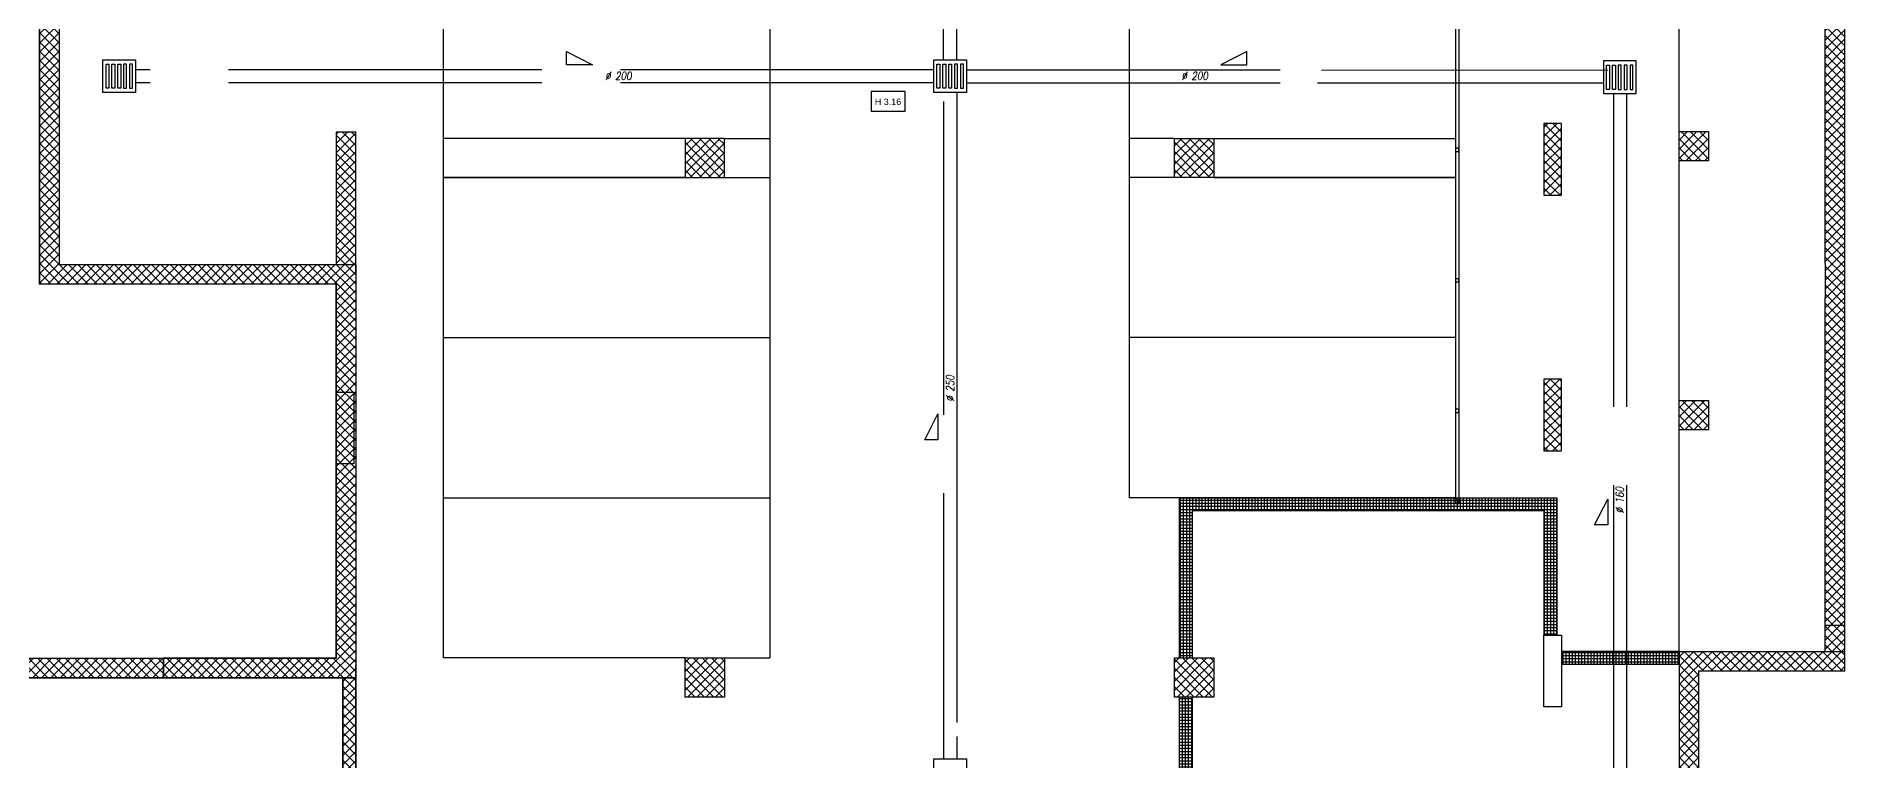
# Model space of a CAD drawing. Header units: millimetres. Extents: x 24747 to 137666, y -34589 to 43444.
# Drawn here: x 115323 to 118092, y 37765 to 38875 of the extents above; entities that cross this region are included whole.
import ezdxf

# ---------------------------------------------------------------- set-up
doc = ezdxf.new("R2010")
doc.units = ezdxf.units.MM
doc.header["$LTSCALE"] = 10
doc.linetypes.add('ACAD_ISO02W100', pattern=[15, 12, -3])
doc.layers.add('EPC RETINI PIANO INTERRATO DEFINITIVO', color=4, linetype='Continuous', lineweight=0)
doc.layers.add('EPC RETINI PIANO TERRENO DEFINITIVO', color=4, linetype='Continuous', lineweight=0)
for name, color, linetype in [('MR_MURATURA REI 180', 150, 'Continuous'), ('X_LINEE SCARICO', 1, 'Continuous'), ('X_MURI', 3, 'Continuous'), ('X_Numerazione camere', 8, 'Continuous'), ('X_Parcheggi', 5, 'Continuous'), ('X_Serramenti Int', 1, 'Continuous')]:
    doc.layers.add(name, color=color, linetype=linetype)
doc.layers.add('superfici garage', color=50, linetype='Continuous', plot=False)
doc.styles.add('nomi', font='arial.ttf')
doc.styles.add('testo indicazioni', font='romans.shx', dxfattribs={"width": 0.8, "oblique": 10, "height": 17.5})
pattern_1 = [(180, (115279.709, -15009.2183), (-6e-16, -4.7625), []), (270, (115279.709, -15009.2183), (4.7625, -9e-16), [])]
pattern_2 = [(45, (115279.709, -15009.218), (-7.0710678, 7.0710678), []), (135, (115279.709, -15009.218), (-7.0710678, -7.0710678), [])]

msp = doc.modelspace()

# ---------------------------------------------------------------- hatches: boundary and pattern name
at = {"layer": 'EPC RETINI PIANO INTERRATO DEFINITIVO'}
h = msp.add_hatch(dxfattribs=at)
h.set_pattern_fill('_USER', color=256, scale=10, angle=45, style=0, double=1, pattern_type=0)
h.set_pattern_definition(pattern_2)
edge = h.paths.add_edge_path()
edge.add_line((115325.6055, 39738.29268), (115812.39836, 39738.28972))
edge.add_line((115812.39836, 39738.28972), (115812.40087, 39228.92149))
edge.add_line((115812.40087, 39228.92149), (115358.23042, 39228.92149))
edge.add_line((115358.23042, 39228.92149), (115358.23042, 38524.95018))
edge.add_line((115358.23042, 38524.95018), (115812.37069, 38525.17751))
edge.add_line((115812.37069, 38525.17751), (115812.40081, 37891.64994))
edge.add_line((115812.40081, 37891.64994), (115518.23154, 37891.64993))
edge.add_line((115518.23154, 37891.64993), (115518.23154, 37921.64994))
edge.add_line((115518.23154, 37921.64994), (115782.41731, 37921.64994))
edge.add_line((115782.41731, 37921.64994), (115782.37301, 38495.16249))
edge.add_line((115782.37301, 38495.16249), (115328.23042, 38494.93516))
edge.add_line((115328.23042, 38494.93516), (115328.23042, 39258.92149))
edge.add_line((115328.23042, 39258.92149), (115782.40081, 39258.92149))
edge.add_line((115782.40081, 39258.92149), (115782.40229, 39708.28972))
edge.add_line((115782.40229, 39708.28972), (115325.6055, 39708.28973))
edge.add_line((115325.6055, 39708.28973), (115325.6055, 39738.28976))
h = msp.add_hatch(dxfattribs=at)
h.set_pattern_fill('_USER', color=256, scale=10, angle=45, style=0, double=1, pattern_type=0)
h.set_pattern_definition(pattern_2)
h.paths.add_polyline_path([(116316.7762, 38658.26476), (116376.7762, 38658.26476), (116376.7762, 38718.26476), (116316.7762, 38718.26476)])
h.paths.add_polyline_path([(116316.84974, 39514.28686), (116316.84974, 39454.28902), (116376.84974, 39454.28902), (116376.84974, 39514.28686)])
h.paths.add_polyline_path([(117066.0226, 39514.28686), (117066.0226, 39454.28902), (117126.0226, 39454.28902), (117126.0226, 39514.28686)])
h.paths.add_polyline_path([(117065.94906, 38658.26476), (117125.94906, 38658.26476), (117125.94906, 38718.26476), (117065.94906, 38718.26476)])
h.paths.add_polyline_path([(117631.49248, 38631.28837), (117658.49248, 38631.28837), (117658.49248, 38741.28837), (117631.49248, 38741.28837)])
h.paths.add_polyline_path([(117631.49252, 38239.29424), (117658.49252, 38239.29424), (117658.49252, 38349.29424), (117631.49252, 38349.29424)])
h.paths.add_polyline_path([(117631.55047, 39023.28314), (117658.55047, 39023.28314), (117658.55047, 39133.28314), (117631.55047, 39133.28314)])
h.paths.add_polyline_path([(117631.55047, 39511.30274), (117631.55047, 39456.30274), (117658.55047, 39456.30274), (117658.55047, 39511.30274)])
at = {"layer": 'EPC RETINI PIANO INTERRATO DEFINITIVO', "ltscale": 0.01}
h = msp.add_hatch(dxfattribs=at)
h.set_pattern_fill('_USER', color=256, scale=10, angle=45, style=0, double=1, pattern_type=0)
h.set_pattern_definition(pattern_2)
h.paths.add_polyline_path([(116278.11592, 36690.28742), (116278.11592, 36720.28742), (117838.39699, 36720.28743), (117838.39699, 37932.32526), (118062.23542, 37932.32526), (118062.23542, 39068.33103), (117838.39699, 39068.33103), (117838.39699, 39418.32073), (117868.39699, 39418.32073), (117868.39699, 39098.33103), (118092.23542, 39098.33103), (118092.23542, 37902.32526), (117868.39699, 37902.32526), (117868.39699, 36690.28743)])
at = {"layer": 'EPC RETINI PIANO INTERRATO DEFINITIVO'}
h = msp.add_hatch(dxfattribs=at)
h.set_pattern_fill('_USER', color=256, scale=10, angle=45, style=0, double=1, pattern_type=0)
h.set_pattern_definition(pattern_2)
h.paths.add_polyline_path([(115812.40081, 39228.92149), (115782.40229, 39228.92149), (115782.39337, 39026.27694), (115812.39218, 39026.27694)])
h.paths.add_polyline_path([(115812.37938, 38727.78139), (115782.38193, 38727.78139), (115782.37416, 38525.1625), (115812.37069, 38525.17751)])
h = msp.add_hatch(dxfattribs=at)
h.set_pattern_fill('_USER', color=256, scale=10, angle=45, style=0, double=1, pattern_type=0)
h.set_pattern_definition(pattern_2)
h.paths.add_polyline_path([(117883.39699, 38728.86205), (117883.39699, 38683.86205), (117838.39699, 38683.86205), (117838.39699, 38728.86205)])
h.paths.add_polyline_path([(117883.39699, 38316.79424), (117883.39699, 38271.79424), (117838.39699, 38271.79424), (117838.39699, 38316.79424)])
at = {"layer": 'EPC RETINI PIANO INTERRATO DEFINITIVO', "ltscale": 0.01}
h = msp.add_hatch(dxfattribs=at)
h.set_pattern_fill('_USER', color=256, scale=10, angle=45, style=0, double=1, pattern_type=0)
h.set_pattern_definition(pattern_2)
h.paths.add_polyline_path([(115518.23154, 37891.64994), (115518.23154, 37921.64994), (115250.65883, 37921.64993), (114971.58762, 37547.81348), (114995.74154, 37529.94049), (115013.5741, 37553.90757), (115265.70085, 37891.64994)])
at = {"layer": 'EPC RETINI PIANO INTERRATO DEFINITIVO'}
h = msp.add_hatch(dxfattribs=at)
h.set_pattern_fill('_USER', color=256, scale=10, angle=45, style=0, double=1, pattern_type=0)
h.set_pattern_definition(pattern_2)
h.paths.add_polyline_path([(116376.84974, 37862.24024), (116376.84974, 37922.23808), (116376.7762, 37922.23808), (116316.84974, 37922.24024), (116316.84974, 37862.24024)])
h.paths.add_polyline_path([(117125.94906, 37922.23808), (117065.94906, 37922.23808), (117065.94906, 37862.23808), (117125.94906, 37862.23808)])
at = {"layer": 'EPC RETINI PIANO TERRENO DEFINITIVO'}
h = msp.add_hatch(dxfattribs=at)
h.set_pattern_fill('_USER', color=256, scale=10, angle=45, style=0, double=1, pattern_type=0)
h.set_pattern_definition(pattern_2)
h.paths.add_polyline_path([(115812.40081, 37891.64993), (115792.42419, 37891.64993), (115792.42419, 37300.29602), (115812.40081, 37300.29602)])
at = {"layer": 'MR_MURATURA REI 180'}
h = msp.add_hatch(dxfattribs=at)
h.set_pattern_fill('NET', color=5, scale=1.5, angle=180, style=0)
h.set_pattern_definition(pattern_1)
h.paths.add_polyline_path([(117621.58049, 38147.57954), (117621.58091, 38167.57954), (117073.41384, 38167.57954), (117073.41384, 37922.23808), (117093.4566, 37922.23808), (117093.4566, 38147.57954)])
h = msp.add_hatch(dxfattribs=at)
h.set_pattern_fill('NET', color=5, scale=1.5, angle=180, style=0)
h.set_pattern_definition(pattern_1)
h.paths.add_polyline_path([(117621.58049, 38147.57954), (117631.49252, 38147.57954), (117631.49252, 38167.57954), (117621.58091, 38167.57954)])
h = msp.add_hatch(dxfattribs=at)
h.set_pattern_fill('NET', color=5, scale=1.5, angle=180, style=0)
h.set_pattern_definition(pattern_1)
h.paths.add_polyline_path([(117737.85336, 37912.32526), (117737.85336, 37932.32526), (117668.40912, 37932.32526), (117668.40955, 37912.32526)])
h.paths.add_polyline_path([(117668.40912, 37932.32526), (117658.49252, 37932.32526), (117658.49252, 37912.32526), (117668.40955, 37912.32526)])
h.paths.add_polyline_path([(117737.85336, 37932.32526), (117737.85336, 37912.32526), (117757.85336, 37912.32526), (117757.85336, 37932.32526)])
h.paths.add_polyline_path([(117757.85336, 37912.32526), (117838.39699, 37912.32526), (117838.39699, 37918.28191), (117838.39699, 37932.32526), (117757.85336, 37932.32526)])
h.paths.add_polyline_path([(117633.64094, 38014.82743), (117656.12919, 38014.82743), (117656.12919, 38036.54335), (117633.64094, 38036.54335)], flags=9)
h.paths.add_polyline_path([(117694.78071, 37886.20451), (117694.78071, 37917.43688), (117673.06479, 37917.43688), (117673.06479, 37886.20451)], flags=9)
h.paths.add_polyline_path([(117651.49252, 38167.57954), (117631.49252, 38167.57954), (117631.49252, 37957.30088), (117651.49252, 37957.30088)])
h = msp.add_hatch(dxfattribs=at)
h.set_pattern_fill('NET', color=5, scale=1.5, angle=180, style=0)
h.set_pattern_definition([(180, (119749.745, -17513.534), (-6e-16, -4.7625), []), (270, (119749.745, -17513.534), (4.7625, -9e-16), [])])
h.paths.add_polyline_path([(117093.41895, 37738.94972), (117073.4245, 37738.94972), (117073.52967, 37862.24024), (117093.48737, 37862.24024)])

# ---------------------------------------------------------------- linework, layer by layer
msp.add_line((115518.23154, 37921.64994, 0), (115518.23154, 37891.64994, 0), dxfattribs=at)
at = {"layer": 'superfici garage'}
msp.add_line((115782.40229, 38462.0398, 0), (115782.46856, 38329.65887, 0), dxfattribs=at)
at = {"layer": 'X_LINEE SCARICO', "linetype": 'ACAD_ISO02W100', "ltscale": 4}
for p, q in [((116712.50466, 38838.46429, 0), (116712.50466, 40447.06953, 0)), ((116732.50466, 38838.46429, 0), (116732.50466, 40447.06953, 0)), ((116134.99236, 38831.18331, 0), (116134.99236, 38851.51589, 0)), ((116134.99236, 38851.51589, 0), (116174.6433, 38831.18331, 0)), ((117176.45581, 38851.51589, 0), (117136.80486, 38831.18331, 0)), ((117176.45581, 38831.18331, 0), (117176.45581, 38851.51589, 0)), ((116697.50466, 38823.46429, 0), (115475.30835, 38823.46429, 0)), ((116174.6433, 38831.18331, 0), (116134.99236, 38831.18331, 0)), ((116747.50466, 38823.46429, 0), (117291.01441, 38823.46429, 0)), ((117136.80486, 38831.18331, 0), (117176.45581, 38831.18331, 0)), ((117291.01441, 38823.46429, 0), (117729.61133, 38822.98944, 0)), ((116697.50466, 38803.46429, 0), (115475.30835, 38803.46429, 0)), ((116747.50466, 38803.46429, 0), (117284.71426, 38803.46429, 0)), ((117284.71426, 38803.46429, 0), (117722.63226, 38803.46429, 0)), ((116732.50466, 38788.46429), (116732.50466, 37823.39889)), ((117737.85336, 38786.82173, 0), (117737.85336, 37722.89168, 0)), ((117757.85336, 38786.82173, 0), (117757.85336, 37722.89168, 0)), ((116732.50466, 38551.53033), (116732.50466, 37823.39889)), ((116683.50378, 38256.41409, 0), (116703.83635, 38296.06504, 0)), ((116703.83635, 38296.06504, 0), (116703.83635, 38256.41409, 0)), ((116703.83635, 38256.41409, 0), (116683.50378, 38256.41409, 0)), ((117708.85247, 38125.94719, 0), (117729.18505, 38165.59814, 0)), ((117729.18505, 38165.59814, 0), (117729.18505, 38125.94719, 0)), ((117729.18505, 38125.94719, 0), (117708.85247, 38125.94719, 0)), ((116712.50466, 37809.74396, 0), (116712.50466, 37767.78515, 0)), ((116732.50466, 37801.92471, 0), (116732.50466, 37767.78515, 0))]:
    msp.add_line(p, q, dxfattribs=at)
at = {"layer": 'X_LINEE SCARICO', "linetype": 'ACAD_ISO02W100'}
for p, q in [((118062.23542, 37972.32526, 0), (118092.23542, 37972.32526, 0)), ((118062.23542, 37932.32526, 0), (118092.23542, 37932.32526, 0))]:
    msp.add_line(p, q, dxfattribs=at)
at = {"layer": 'X_LINEE SCARICO', "linetype": 'ACAD_ISO02W100', "ltscale": 4, "elevation": 0}
for points in [[(115475.30835, 38788.46429), (115425.30835, 38788.46429), (115425.30835, 38838.46429), (115475.30835, 38838.46429)], [(115434.55835, 38794.96429), (115430.05835, 38794.96429), (115430.05835, 38831.96429), (115434.55835, 38831.96429)], [(115443.55835, 38794.96429), (115439.05835, 38794.96429), (115439.05835, 38831.96429), (115443.55835, 38831.96429)], [(115452.55835, 38794.96429), (115448.05835, 38794.96429), (115448.05835, 38831.96429), (115452.55835, 38831.96429)], [(115457.05835, 38794.96429), (115461.55835, 38794.96429), (115461.55835, 38831.96429), (115457.05835, 38831.96429)], [(115466.05835, 38794.96429), (115470.55835, 38794.96429), (115470.55835, 38831.96429), (115466.05835, 38831.96429)], [(116747.50466, 38788.46429), (116697.50466, 38788.46429), (116697.50466, 38838.46429), (116747.50466, 38838.46429)], [(116706.75466, 38794.96429), (116702.25466, 38794.96429), (116702.25466, 38831.96429), (116706.75466, 38831.96429)], [(116715.75466, 38794.96429), (116711.25466, 38794.96429), (116711.25466, 38831.96429), (116715.75466, 38831.96429)], [(116724.75466, 38794.96429), (116720.25466, 38794.96429), (116720.25466, 38831.96429), (116724.75466, 38831.96429)], [(116729.25466, 38794.96429), (116733.75466, 38794.96429), (116733.75466, 38831.96429), (116729.25466, 38831.96429)], [(116738.25466, 38794.96429), (116742.75466, 38794.96429), (116742.75466, 38831.96429), (116738.25466, 38831.96429)], [(117722.63226, 38786.82173), (117772.63226, 38786.82173), (117772.63226, 38836.82173), (117722.63226, 38836.82173)], [(117731.88226, 38793.32173), (117727.38226, 38793.32173), (117727.38226, 38830.32173), (117731.88226, 38830.32173)], [(117740.88226, 38793.32173), (117736.38226, 38793.32173), (117736.38226, 38830.32173), (117740.88226, 38830.32173)], [(117745.38226, 38793.32173), (117749.88226, 38793.32173), (117749.88226, 38830.32173), (117745.38226, 38830.32173)], [(117754.38226, 38793.32173), (117758.88226, 38793.32173), (117758.88226, 38830.32173), (117754.38226, 38830.32173)], [(117763.38226, 38793.32173), (117767.88226, 38793.32173), (117767.88226, 38830.32173), (117763.38226, 38830.32173)], [(116747.50466, 37717.78515), (116697.50466, 37717.78515), (116697.50466, 37767.78515), (116747.50466, 37767.78515)]]:
    msp.add_lwpolyline(points, close=True, dxfattribs=at)
msp.add_lwpolyline([(116712.50466, 38774.69393), (116712.50466, 37809.74396)], dxfattribs=at)
at = {"layer": 'X_MURI'}
for p, q in [((115328.23042, 39258.92149, 0), (115328.23042, 38494.93516, 0)), ((115358.23042, 39228.92149, 0), (115358.23042, 38524.95018, 0)), ((115812.39301, 38510.13663), (115812.40081, 38545.63151)), ((118062.23542, 38526.32914, 0), (118062.23542, 38474.32715, 0)), ((115328.23042, 38494.93516, 0), (115782.37301, 38495.16249, 0)), ((115782.37301, 38495.16249, 0), (115782.41731, 37921.64994, 0)), ((115812.40081, 38432.03979, 0), (115812.40081, 37891.64993, 0)), ((115250.65883, 37921.64993, 0), (115488.23154, 37921.64993, 0)), ((115488.23154, 37921.64993, 0), (115518.23154, 37921.64994, 0)), ((115518.23154, 37911.64993, 0), (115518.23154, 37921.64994, 0)), ((117838.39699, 37932.32526, 0), (117838.39699, 37074.78641, 0)), ((115518.23154, 37891.64993, 0), (115812.40081, 37891.64993, 0)), ((115782.40081, 37891.64994, 0), (115783.39502, 37891.64994, 0)), ((115812.40081, 37891.64993, 0), (115792.42419, 37891.64993, 0)), ((115792.42419, 37344.94419, 0), (115792.44259, 37891.64993, 0)), ((115792.42419, 37344.94419, 0), (115792.42419, 37891.64993, 0)), ((115808.39502, 37891.64994, 0), (115812.40081, 37891.64994, 0)), ((117868.39699, 37902.32526, 0), (117868.39699, 37047.8036, 0))]:
    msp.add_line(p, q, dxfattribs=at)
at = {"layer": 'X_MURI', "ltscale": 30}
for p, q in [((115814.3255, 38724.30794, 0), (115814.32549, 38724.30242, 0)), ((115265.70085, 37921.64994, 0), (115488.23154, 37921.64994, 0)), ((115812.45629, 37344.94091, 0), (115812.42419, 37911.64993, 0)), ((115265.70085, 37891.64994, 0), (115782.40081, 37891.64994, 0))]:
    msp.add_line(p, q, dxfattribs=at)
at = {"layer": 'X_MURI', "ltscale": 10}
for p, q in [((117073.41384, 38167.57954, 0), (117651.49252, 38167.57954, 0)), ((117651.49252, 38167.57954, 0), (117651.49252, 37957.30088)), ((117631.49252, 38147.57954, 0), (117093.4566, 38147.57954, 0)), ((117631.49252, 38147.57954, 0), (117631.49252, 37957.30088)), ((117838.39699, 37932.32526, 0), (117658.49252, 37932.32526, 0)), ((117838.39699, 37912.32526, 0), (117658.49252, 37912.32526, 0))]:
    msp.add_line(p, q, dxfattribs=at)
at = {"layer": 'X_MURI', "ltscale": 4}
for p, q in [((117073.41384, 37922.21249, 0), (117073.41384, 38167.57954, 0)), ((117093.4566, 37922.2158), (117093.4566, 38147.57954)), ((117838.39699, 37918.28191, 0), (117838.39699, 37774.28191, 0)), ((117838.39699, 37918.28191), (117838.39699, 37774.28191)), ((117073.41384, 37745.92762, 0), (117073.41384, 37862.23808)), ((117093.4566, 37745.93074, 0), (117093.4566, 37862.24138, 0))]:
    msp.add_line(p, q, dxfattribs=at)
at = {"layer": 'X_MURI', "elevation": 0}
for points in [[(115325.6055, 39738.29268), (115812.39836, 39738.28972), (115812.40087, 39228.92149), (115358.23042, 39228.92149), (115358.23042, 38524.95018), (115812.37069, 38525.17751), (115812.40081, 37891.64994), (115518.23154, 37891.64993), (115518.23154, 37921.64994), (115782.41731, 37921.64994), (115782.37301, 38495.16249), (115328.23042, 38494.93516), (115328.23042, 39258.92149), (115782.40081, 39258.92149), (115782.40229, 39708.28972), (115325.6055, 39708.28973), (115325.6055, 39738.28976)], [(118092.23542, 38504.32715), (118092.23542, 39098.33103), (117868.39699, 39098.33103)], [(118062.23542, 38526.32914), (118062.23542, 39068.33103), (117838.39699, 39068.33103)], [(115358.23042, 38524.95018), (115812.37069, 38525.17751), (115812.41731, 37916.65226)], [(117868.39699, 37902.32526), (118092.23542, 37902.32526), (118092.23542, 38504.32715)], [(117838.39699, 37932.32526), (118062.23542, 37932.32526), (118062.23542, 38474.32715)], [(115782.41731, 38432.0398), (115782.41731, 37921.64994), (115518.23154, 37921.64994)], [(115812.40081, 37911.64993), (115812.42419, 37911.64993), (115812.53306, 37300.29387)], [(115792.42419, 37891.64993), (115265.70085, 37891.64994), (114796.25656, 37262.79471), (115417.64669, 36798.92061), (115792.42419, 37300.29602), (115792.42394, 37891.64993)], [(115872.66865, 37280.28735), (115872.66865, 37300.28743), (115792.42419, 37300.29602), (115792.44259, 37891.64993), (115812.40081, 37891.64994)], [(117868.39699, 37902.32526), (117868.39699, 36690.28743), (116885.04607, 36690.28743)]]:
    msp.add_lwpolyline(points, dxfattribs=at)
for points in [[(117658.49248, 38741.28837), (117631.49248, 38741.28837), (117631.49248, 38631.28837), (117658.49248, 38631.28837)], [(115812.37938, 38727.78139), (115782.37189, 38727.78139), (115782.37189, 38525.13684), (115812.37938, 38525.13684)], [(116376.7762, 38718.26476), (116316.7762, 38718.26476), (116316.7762, 38658.26476), (116376.7762, 38658.26476)], [(116376.7762, 38718.26476), (116316.7762, 38718.26476), (116316.7762, 38658.26476), (116376.7762, 38658.26476)], [(117065.94906, 38718.26476), (117125.94906, 38718.26476), (117125.94906, 38658.26476), (117065.94906, 38658.26476)], [(117065.94906, 38718.26476), (117125.94906, 38718.26476), (117125.94906, 38658.26476), (117065.94906, 38658.26476)], [(117883.39699, 38728.86205), (117883.39699, 38683.86205), (117838.39699, 38683.86205), (117838.39699, 38728.86205)], [(115782.46856, 38329.65887), (115809.46856, 38329.65887), (115809.46856, 38219.65887), (115782.46856, 38219.65887)], [(117658.49252, 38349.29424), (117631.49252, 38349.29424), (117631.49252, 38239.29424), (117658.49252, 38239.29424)], [(117883.39699, 38316.79424), (117883.39699, 38271.79424), (117838.39699, 38271.79424), (117838.39699, 38316.79424)], [(116316.84974, 37922.24024), (116376.84974, 37922.24024), (116376.84974, 37862.24024), (116316.84974, 37862.24024)], [(116316.84974, 37922.24024), (116376.84974, 37922.24024), (116376.84974, 37862.24024), (116316.84974, 37862.24024)], [(115812.40081, 37891.64993), (115792.42419, 37891.64993), (115792.42419, 37300.29602), (115812.40081, 37300.29602)]]:
    msp.add_lwpolyline(points, close=True, dxfattribs=at)
at = {"layer": 'X_MURI', "ltscale": 10, "elevation": 0}
for points in [[(117658.49252, 37847.30088), (117631.49252, 37847.30088), (117631.49252, 37957.30088), (117658.49252, 37957.30088)], [(117658.49252, 37847.30088), (117631.49252, 37847.30088), (117631.49252, 37957.30088), (117658.49252, 37957.30088)], [(117065.94906, 37922.23808), (117125.94906, 37922.23808), (117125.94906, 37862.23808), (117065.94906, 37862.23808)]]:
    msp.add_lwpolyline(points, close=True, dxfattribs=at)
at = {"layer": 'X_MURI', "ltscale": 10}
msp.add_lwpolyline([(117065.94906, 37922.23808), (117125.94906, 37922.23808), (117125.94906, 37862.23808), (117065.94906, 37862.23808)], close=True, dxfattribs=at)
at = {"layer": 'X_Numerazione camere'}
msp.add_lwpolyline([(116601.41326, 38760.11614), (116653.38004, 38760.11614), (116653.38004, 38790.11614), (116601.41326, 38790.11614)], close=True, dxfattribs=at)
at = {"layer": 'X_Parcheggi', "ltscale": 4}
for p, q in [((115946.36263, 40238.28973, 0), (115946.43877, 37922.22872, 0)), ((116996.36263, 40078.28743, 0), (116996.36263, 38167.57954, 0)), ((116446.36263, 40029.82507, 0), (116446.36263, 37922.23808, 0)), ((116316.7762, 38718.26247, 0), (115946.36263, 38718.26247, 0)), ((116376.7762, 38718.26247, 0), (116446.36263, 38718.26247, 0)), ((117065.94906, 38718.26247, 0), (116996.36263, 38718.26247, 0)), ((117125.94906, 38718.26247, 0), (117496.36263, 38718.26247, 0)), ((115946.36263, 38658.26247, 0), (116446.36263, 38658.26247, 0)), ((116316.7762, 38658.26247, 0), (115946.36263, 38658.26247, 0)), ((116376.7762, 38658.26247, 0), (116446.36263, 38658.26247, 0)), ((117496.36263, 38658.26247, 0), (116996.36263, 38658.26247, 0)), ((117065.94906, 38658.26247, 0), (116996.36263, 38658.26247, 0)), ((117125.94906, 38658.26247, 0), (117496.36263, 38658.26247, 0)), ((115946.36263, 38412.92101, 0), (116446.36263, 38412.92101, 0)), ((117496.36263, 38412.92101, 0), (116996.36263, 38412.92101, 0)), ((115946.36263, 38167.57954, 0), (116446.36263, 38167.57954, 0)), ((117496.36263, 38167.57954, 0), (116996.36263, 38167.57954, 0)), ((116316.7762, 37922.23808, 0), (115946.43877, 37922.22872, 0)), ((116376.7762, 37922.23808, 0), (116446.36263, 37922.23808, 0))]:
    msp.add_line(p, q, dxfattribs=at)
at = {"layer": 'X_Serramenti Int'}
for p, q in [((117501.34744, 40903.27038), (117501.34744, 38158.93583, 0)), ((117496.34744, 40898.27038), (117496.34744, 38158.93583, 0)), ((117838.3818, 37920.32526, 0), (117838.39699, 39068.33103, 0))]:
    msp.add_line(p, q, dxfattribs=at)
at = {"layer": 'X_Serramenti Int', "elevation": 0}
for points in [[(117496.34744, 38698.27038), (117501.34744, 38698.27038), (117501.34744, 38703.27038), (117496.34744, 38703.27038)], [(117496.34744, 38498.27038), (117501.34744, 38498.27038), (117501.34744, 38503.27038), (117496.34744, 38503.27038)], [(117496.34744, 38298.27038), (117501.34744, 38298.27038), (117501.34744, 38303.27038), (117496.34744, 38303.27038)], [(117496.34744, 38158.93583), (117501.34744, 38158.93583), (117501.34744, 38163.93583), (117496.34744, 38163.93583)]]:
    msp.add_lwpolyline(points, close=True, dxfattribs=at)

# ---------------------------------------------------------------- texts
at = {"layer": 'X_LINEE SCARICO', "char_height": 12.25, "width": 163.1593674, "style": 'testo indicazioni'}
for s, insert, attachment_point, rotation in [('{\\Fromans|c238;%%C }200', (116234.65181, 38807.90476, 0), 9, 359.85091473), ('{\\Fromans|c238;%%C }200', (117076.79636, 38807.90476, 0), 7, 0.14908527), ('{\\Fromans|c238;%%C }250', (116728.51734, 38355.37855, 0), 9, 89.85091473), ('{\\Fromans.shx|c238;%%C }160', (117753.86604, 38184.1243, 0), 9, 89.85091473)]:
    msp.add_mtext(s, dxfattribs=dict(at, insert=insert, attachment_point=attachment_point, rotation=rotation))
at = {"layer": 'X_Numerazione camere', "insert": (116647.46147, 38774.23667, 0), "char_height": 8.1648, "width": 81.6492608, "attachment_point": 6, "rotation": 359.95576257, "style": 'nomi'}
msp.add_mtext('{\\fArial|b0|i0|c204|p34;\\H1.2x;H \\fArial|b0|i0|c0|p34;3.16}', dxfattribs=at)

doc.saveas('drawing.dxf')
